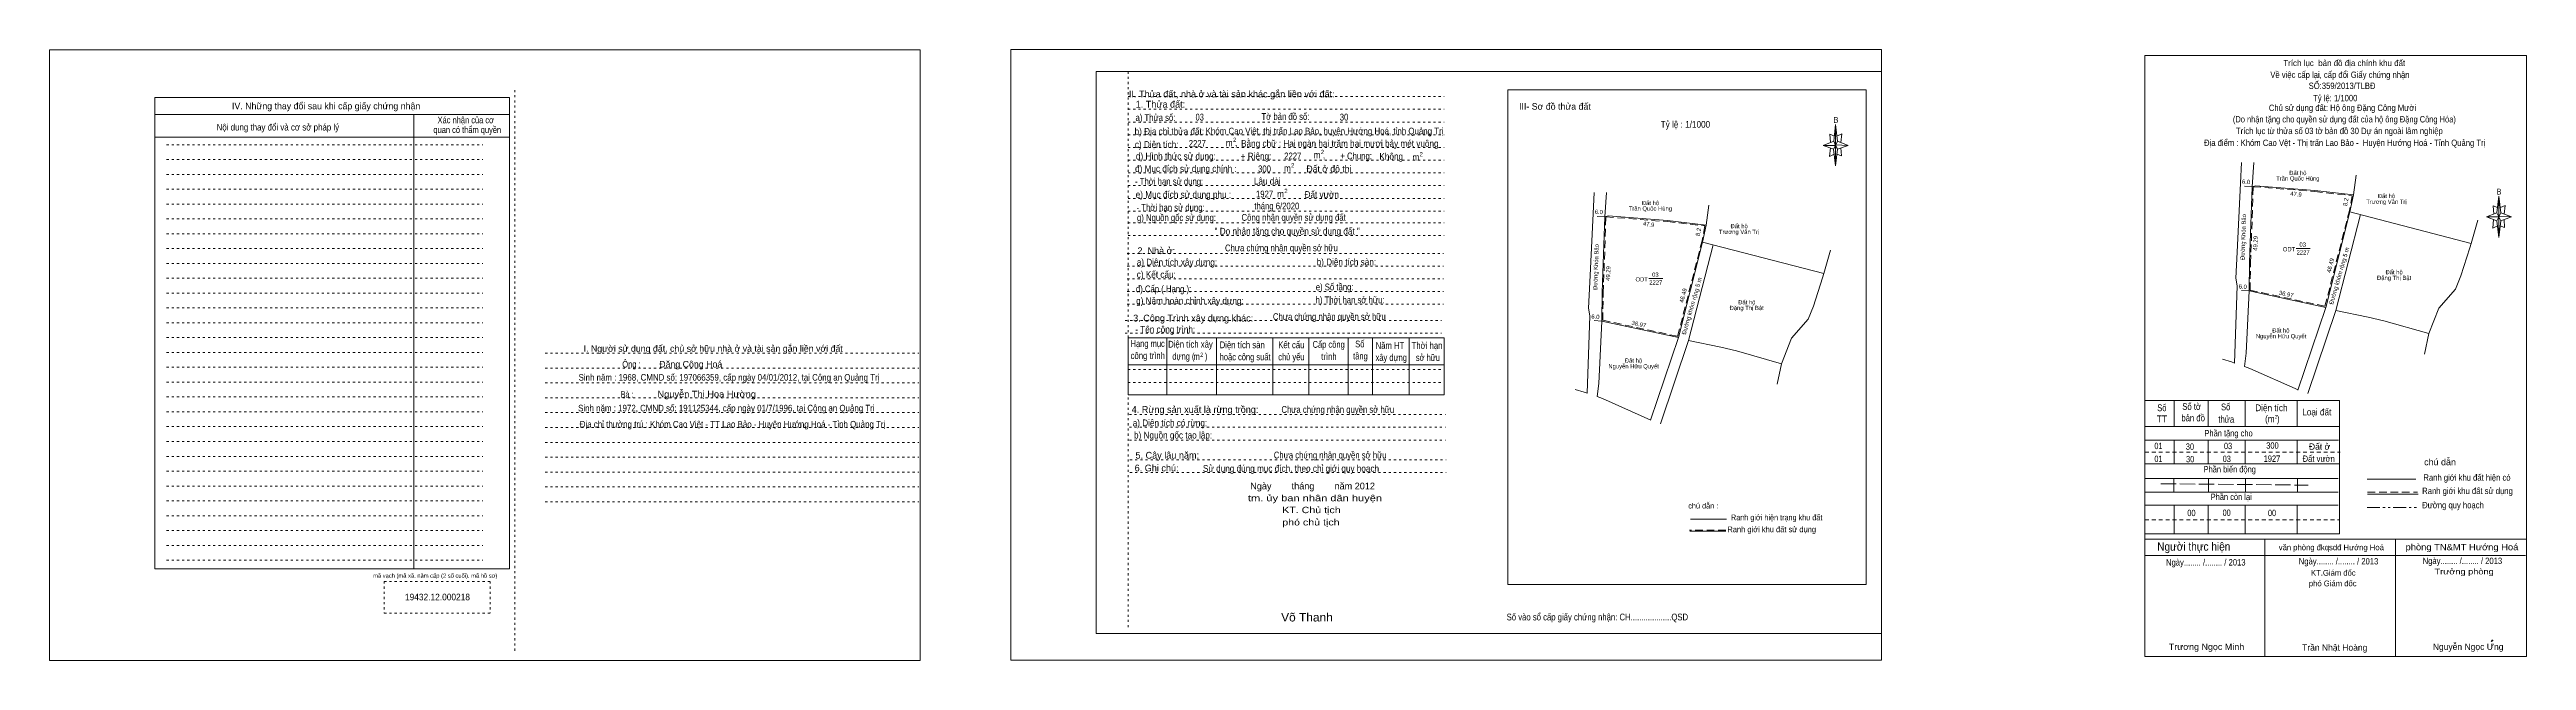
# Model space of a CAD drawing. Header units: centimetres. Extents: x -45 to 72, y -1 to 27.
import ezdxf
from ezdxf.enums import TextEntityAlignment as Align

# ---------------------------------------------------------------- set-up
doc = ezdxf.new("R2010")
doc.units = ezdxf.units.CM
doc.header["$LTSCALE"] = 0.12
for name, pattern in [('DASH_DOUBLE_DOT', [9.2, 5, -1.2, 0.3, -1.2, 0.3, -1.2]), ('DOTTED', [1.5, 0.3, -1.2]), ('LONG_DASHED', [7.5, 6, -1.5]), ('MEDIUM_DASHED', [4.5, 3, -1.5]), ('SHORT_DASHED', [2.7, 1.5, -1.2])]:
    doc.linetypes.add(name, pattern=pattern)
for name, color, linetype, lineweight in [('1', 7, 'DOTTED', 13), ('10', 7, 'Continuous', 13), ('17', 7, 'Continuous', 13), ('2', 7, 'Continuous', 13), ('30', 7, 'Continuous', 13), ('5', 7, 'Continuous', 13), ('50', 7, 'Continuous', 13)]:
    doc.layers.add(name, color=color, linetype=linetype, lineweight=lineweight)
for name, color, linetype in [('11', 7, 'Continuous'), ('25', 7, 'Continuous'), ('3', 7, 'Continuous'), ('34', 7, 'Continuous'), ('9', 7, 'Continuous')]:
    doc.layers.add(name, color=color, linetype=linetype)

msp = doc.modelspace()

# ---------------------------------------------------------------- hatches: boundary and pattern name
at = {"layer": '5'}
msp.add_hatch(color=256, dxfattribs=at).paths.add_polyline_path([(70.45, -0.49), (70.47, -0.49), (70.54, -0.45), (70.54, -0.44), (70.54, -0.43), (70.54, -0.43), (70.54, -0.42), (70.53, -0.42), (70.51, -0.42)])

# ---------------------------------------------------------------- linework, layer by layer
at = {"layer": '1', "linetype": 'Continuous'}
for p, q in [((4.69, 26.4), (41.71, 26.4)), ((4.69, 26.4), (4.69, -0.1)), ((41.71, 26.4), (41.71, -0.1)), ((4.69, -0.1), (41.71, -0.1))]:
    msp.add_line(p, q, dxfattribs=at)
at = {"layer": '1'}
for p, q in [((6.19, 26.4), (6.19, 0.12)), ((-22.73, 25.53), (-22.73, -0.97)), ((6.19, 25.22), (21.1, 25.22)), ((6.19, 24.62), (21.1, 24.62)), ((6.19, 24.02), (21.1, 24.02)), ((6.19, 23.42), (21.1, 23.42)), ((-39.14, 22.95), (-24.23, 22.95)), ((-39.14, 22.25), (-24.23, 22.25)), ((6.19, 22.82), (21.1, 22.82)), ((6.19, 22.22), (21.1, 22.22)), ((-39.14, 21.55), (-24.23, 21.55)), ((6.19, 21.62), (21.1, 21.62)), ((-39.14, 20.85), (-24.23, 20.85)), ((-39.14, 20.15), (-24.23, 20.15)), ((6.19, 21.02), (21.1, 21.02)), ((6.19, 20.42), (21.1, 20.42)), ((-39.14, 19.45), (-24.23, 19.45)), ((-39.14, 18.75), (-24.23, 18.75)), ((6.19, 19.82), (21.1, 19.82)), ((6.19, 19.27), (21.1, 19.27)), ((-39.14, 18.05), (-24.23, 18.05)), ((6.15, 17.82), (21.06, 17.82)), ((6.19, 18.66), (21.1, 18.66)), ((-39.14, 17.35), (-24.23, 17.35)), ((-39.14, 16.65), (-24.23, 16.65)), ((6.15, 17.22), (21.06, 17.22)), ((6.15, 16.62), (21.06, 16.62)), ((-39.14, 15.95), (-24.23, 15.95)), ((-39.14, 15.25), (-24.23, 15.25)), ((6.15, 16.02), (21.06, 16.02)), ((6.15, 15.42), (21.06, 15.42)), ((-39.14, 14.55), (-24.23, 14.55)), ((6.05, 14.66), (20.96, 14.66)), ((6.05, 14.06), (20.96, 14.06)), ((-39.14, 13.85), (-24.23, 13.85)), ((-39.14, 13.15), (-24.23, 13.15)), ((-21.29, 13.11), (-3.68, 13.11)), ((-39.14, 12.45), (-24.23, 12.45)), ((-39.14, 11.75), (-24.23, 11.75)), ((-21.29, 12.41), (-3.68, 12.41)), ((-21.29, 11.71), (-3.68, 11.71)), ((6.19, 12.34), (21.1, 12.34)), ((6.19, 11.74), (21.1, 11.74)), ((-39.14, 11.05), (-24.23, 11.05)), ((-21.29, 11.01), (-3.68, 11.01)), ((-39.14, 10.35), (-24.23, 10.35)), ((-39.14, 9.65), (-24.23, 9.65)), ((-21.29, 10.31), (-3.68, 10.31)), ((-21.29, 9.61), (-3.68, 9.61)), ((6.25, 10.22), (21.16, 10.22)), ((6.25, 9.62), (21.16, 9.62)), ((-39.14, 8.95), (-24.23, 8.95)), ((-39.14, 8.25), (-24.23, 8.25)), ((-21.29, 8.91), (-3.68, 8.91)), ((-21.29, 8.21), (-3.68, 8.21)), ((6.25, 9.02), (21.16, 9.02)), ((-39.14, 7.55), (-24.23, 7.55)), ((-21.29, 7.51), (-3.68, 7.51)), ((6.28, 8.09), (21.19, 8.09)), ((6.28, 7.49), (21.19, 7.49)), ((-39.14, 6.85), (-24.23, 6.85)), ((-39.14, 6.15), (-24.23, 6.15)), ((-21.29, 6.81), (-3.68, 6.81)), ((-21.29, 6.11), (-3.68, 6.11)), ((-39.14, 5.45), (-24.23, 5.45)), ((-39.14, 4.75), (-24.23, 4.75)), ((-39.14, 4.05), (-24.23, 4.05)), ((-39.14, 3.35), (-24.23, 3.35)), ((-28.88, 2.35), (-23.88, 2.35)), ((-28.88, 2.35), (-28.88, 0.85)), ((-23.88, 2.35), (-23.88, 0.85)), ((-28.88, 0.85), (-23.88, 0.85))]:
    msp.add_line(p, q, dxfattribs=at)
at = {"layer": '1', "linetype": 'Continuous'}
for points in [[(-44.66, -1.38), (-3.62, -1.38), (-3.62, 27.42), (-44.66, 27.42)], [(0.67, -1.36), (41.71, -1.36), (41.71, 27.44), (0.67, 27.44)]]:
    msp.add_lwpolyline(points, close=True, dxfattribs=at)
at = {"layer": '10'}
for p, q in [((6.19, 13.84), (21.1, 13.84)), ((6.19, 13.84), (6.19, 11.15)), ((8.02, 13.84), (8.02, 11.15)), ((10.36, 13.84), (10.36, 11.15)), ((13.02, 13.84), (13.02, 11.15)), ((14.71, 13.84), (14.71, 11.15)), ((16.57, 13.84), (16.57, 11.15)), ((17.71, 13.84), (17.71, 11.15)), ((19.44, 13.84), (19.44, 11.15)), ((21.1, 13.84), (21.1, 11.15)), ((6.19, 12.56), (21.1, 12.56)), ((6.19, 11.15), (21.1, 11.15))]:
    msp.add_line(p, q, dxfattribs=at)
at = {"layer": '10', "linetype": 'LONG_DASHED'}
msp.add_line((54.88, 6.96), (61.83, 6.89), dxfattribs=at)
at = {"layer": '17'}
for p, q in [((58.48, 17.88), (58.63, 21.13)), ((58.63, 21.13), (58.68, 22.11)), ((59.26, 22.11), (59.18, 20.97)), ((63.96, 20.58), (64.09, 21.51)), ((28.11, 19.71), (28.16, 20.69)), ((28.74, 20.69), (28.66, 19.55)), ((33.44, 19.16), (33.57, 20.09)), ((59.08, 17.88), (59.18, 20.97)), ((27.96, 16.46), (28.11, 19.71)), ((28.56, 16.46), (28.66, 19.55)), ((62.66, 15.27), (63.8, 19.78)), ((63.14, 15.13), (64.29, 19.65)), ((69.51, 18.29), (69.82, 19.39)), ((32.14, 13.85), (33.28, 18.36)), ((32.62, 13.71), (33.77, 18.23)), ((38.99, 16.87), (39.3, 17.97)), ((58.48, 17.88), (58.42, 16.66)), ((61.27, 18.06), (61.93, 18.06)), ((27.96, 16.46), (27.9, 15.24)), ((30.75, 16.64), (31.41, 16.64)), ((58.42, 16.66), (58.48, 16.29)), ((27.9, 15.24), (27.96, 14.87)), ((58.36, 12.65), (58.48, 16.29)), ((27.84, 11.23), (27.96, 14.87)), ((63.14, 15.13), (61.82, 11.21)), ((65.4, 14.64), (67.52, 14.04)), ((67.52, 14.04), (67.31, 13.07)), ((32.62, 13.71), (31.3, 9.79)), ((34.88, 13.22), (37, 12.62)), ((37, 12.62), (36.79, 11.65))]:
    msp.add_line(p, q, dxfattribs=at)
at = {"layer": '17', "linetype": 'MEDIUM_DASHED'}
for p, q in [((59.18, 20.97), (58.62, 21)), ((59.13, 17.88), (59.24, 20.97)), ((63.9, 20.54), (63.76, 19.78)), ((28.66, 19.55), (28.1, 19.58)), ((28.61, 16.46), (28.72, 19.55)), ((33.38, 19.12), (33.24, 18.36)), ((62.62, 15.33), (63.76, 19.79)), ((32.1, 13.91), (33.24, 18.37)), ((59.04, 16.05), (58.47, 16.09)), ((59.09, 16.09), (62.62, 15.33)), ((28.52, 14.63), (27.95, 14.67)), ((28.57, 14.67), (32.1, 13.91))]:
    msp.add_line(p, q, dxfattribs=at)
at = {"layer": '17', "linetype": 'SHORT_DASHED'}
for p, q in [((54.14, 8.45), (63.34, 8.45)), ((54.14, 5.25), (63.29, 5.25))]:
    msp.add_line(p, q, dxfattribs=at)
at = {"layer": '17', "linetype": 'DASH_DOUBLE_DOT'}
msp.add_line((64.61, 5.84), (66.99, 5.84), dxfattribs=at)
at = {"layer": '17'}
for points in [[(59.18, 20.97), (59.34, 21.01), (62.15, 20.79), (63.96, 20.58)], [(63.96, 20.58), (63.8, 19.78), (69.51, 18.29)], [(28.66, 19.55), (28.82, 19.59), (31.63, 19.37), (33.44, 19.16)], [(33.44, 19.16), (33.28, 18.36), (38.99, 16.87)], [(59.04, 16.05), (59.06, 17.38), (59.08, 17.88)], [(69.02, 16.76), (69.45, 18.09), (69.51, 18.29)], [(28.52, 14.63), (28.54, 15.96), (28.56, 16.46)], [(38.5, 15.34), (38.93, 16.67), (38.99, 16.87)], [(69.02, 16.76), (68.78, 16.14), (67.99, 15.24), (67.52, 14.04)], [(38.5, 15.34), (38.26, 14.72), (37.47, 13.82), (37, 12.62)], [(59.04, 16.05), (58.9, 13.11), (58.83, 12.49)], [(59.04, 16.05), (62.66, 15.27), (61.34, 11.37)], [(28.52, 14.63), (28.38, 11.69), (28.31, 11.07)], [(28.52, 14.63), (32.14, 13.85), (30.82, 9.95)], [(65.4, 14.64), (64.66, 14.82), (63.14, 15.13)], [(34.88, 13.22), (34.14, 13.4), (32.62, 13.71)], [(58.36, 12.65), (58.22, 12.7), (57.79, 12.83)], [(61.35, 11.38), (59.07, 12.4), (58.83, 12.49)], [(27.84, 11.23), (27.7, 11.28), (27.27, 11.41)], [(30.83, 9.96), (28.55, 10.98), (28.31, 11.07)]]:
    msp.add_lwpolyline(points, dxfattribs=at)
at = {"layer": '17', "linetype": 'MEDIUM_DASHED'}
for points in [[(59.24, 20.97), (62.14, 20.74), (63.9, 20.54)], [(28.72, 19.55), (31.62, 19.32), (33.38, 19.12)], [(59.09, 16.09), (59.11, 17.38), (59.13, 17.88)], [(28.57, 14.67), (28.59, 15.96), (28.61, 16.46)]]:
    msp.add_lwpolyline(points, dxfattribs=at)
at = {"layer": '2'}
for p, q in [((-39.69, 25.18), (-22.98, 25.18)), ((-39.69, 25.18), (-39.69, 2.95)), ((-22.98, 25.18), (-22.98, 2.95)), ((-39.69, 24.38), (-22.98, 24.38)), ((-27.48, 24.38), (-27.48, 2.95)), ((-39.69, 23.3), (-22.98, 23.3)), ((-39.69, 2.95), (-22.98, 2.95))]:
    msp.add_line(p, q, dxfattribs=at)
msp.add_lwpolyline([(24.1, 25.54), (40.99, 25.54), (40.99, 2.2), (24.1, 2.2)], close=True, dxfattribs=at)
at = {"layer": '30'}
for p, q in [((39.46, 23.12), (39.55, 23.9)), ((39.46, 22.74), (38.96, 22.92)), ((39.64, 22.74), (39.55, 21.96)), ((39.82, 22.42), (39.61, 22.5)), ((39.64, 23.12), (40.14, 22.92)), ((39.8, 22.8), (39.82, 22.42))]:
    msp.add_line(p, q, dxfattribs=at)
for points in [[(39.49, 23.36), (39.28, 23.44), (39.31, 23.06)], [(39.61, 23.36), (39.84, 23.46), (39.8, 23.06)], [(39.55, 22.92), (39.46, 23.12), (38.96, 22.92)], [(39.3, 22.8), (39.26, 22.4), (39.48, 22.5)], [(39.55, 22.92), (39.64, 22.74), (40.14, 22.92)]]:
    msp.add_lwpolyline(points, dxfattribs=at)
for points in [[(39.55, 23.9), (39.64, 23.12), (39.55, 22.92)], [(39.55, 22.92), (38.96, 22.92), (39.46, 23.12), (39.64, 22.74), (40.14, 22.92), (39.55, 22.94)], [(39.55, 22.92), (39.55, 21.96), (39.45, 22.74)]]:
    msp.add_lwpolyline(points, close=True, dxfattribs=at)
at = {"layer": '5'}
for p, q in [((70.73, 19.74), (70.82, 20.52)), ((70.73, 19.36), (70.23, 19.54)), ((70.91, 19.36), (70.82, 18.58)), ((71.09, 19.04), (70.88, 19.12)), ((70.91, 19.74), (71.41, 19.54)), ((71.07, 19.42), (71.09, 19.04)), ((54.12, 10.88), (63.3, 10.88)), ((55.51, 10.88), (55.51, 9.65)), ((57.12, 10.88), (57.12, 9.65)), ((58.86, 10.88), (58.86, 9.65)), ((61.31, 10.88), (61.31, 9.65)), ((63.3, 10.88), (63.3, 4.6)), ((54.12, 9.65), (63.3, 9.65)), ((54.16, 9.02), (63.26, 9.02)), ((55.51, 9.02), (55.51, 7.89)), ((57.12, 9.02), (57.12, 7.89)), ((58.86, 9.02), (58.86, 7.89)), ((61.31, 9.02), (61.31, 7.89)), ((54.12, 7.89), (63.27, 7.89)), ((54.12, 7.21), (63.25, 7.21)), ((55.49, 7.21), (55.49, 6.56)), ((57.13, 7.21), (57.13, 6.56)), ((58.88, 7.21), (58.88, 6.56)), ((61.33, 7.21), (61.33, 6.56)), ((64.61, 7.17), (66.91, 7.17)), ((54.12, 6.56), (63.25, 6.56)), ((54.12, 5.95), (63.25, 5.95)), ((55.51, 5.95), (55.51, 4.6)), ((57.12, 5.95), (57.12, 4.6)), ((58.86, 5.95), (58.86, 4.6)), ((61.31, 5.95), (61.31, 4.6)), ((64.63, 6.46), (67.01, 6.46)), ((54.12, 4.35), (72.12, 4.35)), ((54.12, 3.58), (72.08, 3.58)), ((54.14, 4.6), (63.3, 4.6)), ((59.79, 4.35), (59.79, -1.19)), ((60.06, -1.19), (60.06, -1.2))]:
    msp.add_line(p, q, dxfattribs=at)
at = {"layer": '5', "linetype": 'MEDIUM_DASHED'}
msp.add_line((64.63, 6.56), (66.99, 6.56), dxfattribs=at)
at = {"layer": '5'}
for points in [[(54.12, 27.16), (72.12, 27.16), (72.12, -1.19), (54.12, -1.19)], [(70.82, 20.52), (70.91, 19.74), (70.82, 19.54)], [(70.82, 19.54), (70.23, 19.54), (70.73, 19.74), (70.91, 19.36), (71.41, 19.54), (70.82, 19.56)], [(70.82, 19.54), (70.82, 18.58), (70.72, 19.36)], [(70.45, -0.49), (70.47, -0.49), (70.54, -0.45), (70.54, -0.44), (70.54, -0.43), (70.54, -0.43), (70.54, -0.42), (70.53, -0.42), (70.51, -0.42)]]:
    msp.add_lwpolyline(points, close=True, dxfattribs=at)
for points in [[(70.76, 19.98), (70.55, 20.06), (70.58, 19.68)], [(70.89, 19.98), (71.11, 20.08), (71.07, 19.68)], [(70.82, 19.54), (70.73, 19.74), (70.23, 19.54)], [(70.57, 19.42), (70.53, 19.02), (70.75, 19.12)], [(70.82, 19.54), (70.91, 19.36), (71.41, 19.54)], [(65.94, 4.35), (65.94, -1.19), (65.94, -1.2)]]:
    msp.add_lwpolyline(points, dxfattribs=at)
at = {"layer": '50', "linetype": 'MEDIUM_DASHED'}
msp.add_line((34.37, 4.76), (32.66, 4.76), dxfattribs=at)
at = {"layer": '50'}
for p, q in [((34.38, 4.72), (32.68, 4.72)), ((34.41, 5.29), (32.71, 5.29))]:
    msp.add_line(p, q, dxfattribs=at)

# ---------------------------------------------------------------- texts
at = {"layer": '1', "width": 0.85}
msp.add_text('mã vạch (mã xã. năm cấp (2 số cuối). mã hồ sơ)', height=0.2, dxfattribs=at).set_placement((-26.475, 2.52), align=Align.CENTER)
at = {"layer": '10'}
for s, p in [('IV. Những thay đổi sau khi cấp giấy chứng nhận', (-31.62, 24.62)), ('III- Sơ đồ thửa đất', (26.315, 24.6)), ('I. Người sử dụng đất, chủ sở hữu nhà ở và tài sản gắn liền với đất', (-13.37, 13.18))]:
    msp.add_text(s, height=0.31, dxfattribs=at).set_placement(p, align=Align.CENTER)
for s, width, p in [('Nội dung thay đổi và cơ sở pháp lý', 0.9, (-33.895, 23.62)), ('Xác nhận của cơ', 0.85, (-25.035, 23.96)), ('  Khóm Cao Việt, thị trấn Lao Bảo, huyện Hướng Hoá, tỉnh Quảng Trị', 0.9, (15.35, 23.44)), ('Sinh năm : 1968, CMND số: 197066359, cấp ngày 04/01/2012, tại Công an Quảng Trị', 0.9, (-12.625, 11.82)), ('Ông :', 0.85, (-17.225, 12.44)), ('Sinh năm : 1972, CMND số: 191125344, cấp ngày 01/7/1996, tại Công an Quảng Trị', 0.9, (-12.75, 10.37)), ('Bà :', 0.8, (-17.43, 11.02)), ('Địa chỉ thường trú : Khóm Cao Việt - TT Lao Bảo - Huyện Hướng Hoá - Tỉnh Quảng Trị', 0.9, (-12.46, 9.61))]:
    msp.add_text(s, height=0.31, dxfattribs=dict(at, width=width)).set_placement(p, align=Align.CENTER)
at = {"layer": '11', "width": 0.8}
msp.add_text('03', height=0.32, dxfattribs=at).set_placement((9.37, 24.09))
at = {"layer": '11'}
msp.add_text('Đặng Công Hoá', height=0.31, dxfattribs=at).set_placement((-14.43, 12.44), align=Align.CENTER)
at = {"layer": '11', "width": 1.05}
msp.add_text('Nguyễn Thị Hoa Hường', height=0.31, dxfattribs=at).set_placement((-13.675, 11.03), align=Align.CENTER)
at = {"layer": '17'}
for s, height, rotation, p in [('6.0', 0.1999, 356.961, (58.8947, 21.1002)), ('6.0', 0.2, 356.961, (28.3797, 19.6799)), ('47.9', 0.2, 353.472, (61.2436, 20.5198)), ('8.2', 0.2, 79.17, (63.6966, 20.2312)), ('47.9', 0.2, 353.472, (30.7236, 19.0998)), ('8.2', 0.2, 79.17, (33.1775, 18.8162)), ('Đường Khóa Bảo', 0.2, 87.998, (58.8647, 18.5915)), ('Đường Khóa Bảo', 0.2, 87.998, (28.3448, 17.1765)), ('49.29', 0.2, 87.998, (59.4416, 18.2915)), ('46.49', 0.2, 75.731, (62.9766, 17.2304)), ('Đường khóm rộng 5 m', 0.2, 73.964, (63.3843, 16.7374)), ('49.29', 0.2, 87.998, (28.9216, 16.8715)), ('Đường khóm rộng 5 m', 0.2, 73.964, (32.8643, 15.3174)), ('6.0', 0.2, 356.007, (58.738, 16.1569)), ('46.49', 0.2, 75.731, (32.4566, 15.8104)), ('36.97', 0.2, 347.885, (60.774, 15.8062)), ('6.0', 0.2, 356.007, (28.218, 14.7369)), ('36.97', 0.2, 347.885, (30.254, 14.3862))]:
    msp.add_text(s, height=height, rotation=rotation, dxfattribs=at).set_placement(p, align=Align.CENTER)
for s, p in [('Trần Quốc Hùng', (61.34, 21.26)), ('Đất hộ', (61.34, 21.52)), ('Trần Quốc Hùng', (30.815, 19.84)), ('Đất hộ', (30.82, 20.1)), ('Trương Văn Trị', (65.52, 20.16)), ('Đất hộ', (65.52, 20.43)), ('Trương Văn Trị', (34.995, 18.74)), ('Đất hộ', (35, 19.01)), ('ODT', (60.925, 17.92)), ('2227', (61.59, 17.77)), ('ODT', (30.405, 16.5)), ('2227', (31.07, 16.35)), ('Đặng Thị Bật', (65.88, 16.57)), ('Đất hộ', (65.88, 16.84)), ('Đặng Thị Bật', (35.355, 15.15)), ('Đất hộ', (35.36, 15.42)), ('Nguyễn Hữu Quyết', (60.55, 13.82)), ('Đất hộ', (60.54, 14.09)), ('Đất hộ', (30.02, 12.67)), ('Nguyễn Hữu Quyết', (30.025, 12.4))]:
    msp.add_text(s, height=0.2, dxfattribs=at).set_placement(p, align=Align.CENTER)
at = {"layer": '17', "width": 0.95}
for p in [(61.57, 18.14), (31.05, 16.72)]:
    msp.add_text('03', height=0.2, dxfattribs=at).set_placement(p, align=Align.CENTER)
at = {"layer": '2'}
for s, p in [('II. Thửa đất, nhà ở và tài sản khác gắn liền với đất:', (6.23, 25.18)), ('1. Thửa đất:', (6.55, 24.7)), (',', (11.23, 22.89)), (',', (15.37, 22.3)), ('2. Nhà ở:', (6.63, 17.79)), ('3. Công Trình xây dựng khác:', (6.43, 14.61)), ('4. Rừng sản xuất là rừng trồng:', (6.36, 10.3)), ('5. Cây lâu năm:', (6.54, 8.14)), ('6. Ghi chú:', (6.5, 7.54))]:
    msp.add_text(s, height=0.32, dxfattribs=at).set_placement(p)
for s, height, width, p in [('quan có thẩm quyền', 0.31, 0.85, (-24.965, 23.5)), ('b) Địa chỉ thửa đất:', 0.32, 0.9, (8.135, 23.42))]:
    msp.add_text(s, height=height, dxfattribs=dict(at, width=width)).set_placement(p, align=Align.CENTER)
for s, height, width, p in [('a) Thửa số:', 0.32, 0.85, (6.54, 24.07)), ('Tờ bản đồ số:', 0.32, 0.85, (12.48, 24.12)), ('c) Diện tích:', 0.32, 0.9, (6.51, 22.8)), ('d) Hình thức sử dụng:', 0.32, 0.9, (6.56, 22.25)), ('m', 0.32, 0.9, (10.8, 22.88)), ('2', 0.2, 0.8, (11.14, 23.08)), ('+ Riêng:', 0.32, 0.9, (11.5, 22.25)), ('m', 0.32, 0.9, (14.94, 22.31)), ('2', 0.2, 0.8, (15.28, 22.51)), ('+ Chung:', 0.32, 0.85, (16.2, 22.26)), ('Không', 0.32, 0.9, (18.04, 22.24)), ('m', 0.32, 0.9, (19.6, 22.2)), ('2', 0.2, 0.8, (19.94, 22.4)), ('đ) Mục đích sử dụng chính : ', 0.32, 0.9, (6.52, 21.66)), ('- Thời hạn sử dụng: ', 0.32, 0.85, (6.52, 21.06)), ('Lâu dài', 0.32, 0.9, (12.12, 21.07)), ('300', 0.32, 0.85, (12.32, 21.65)), ('m', 0.32, 0.9, (13.54, 21.68)), ('2', 0.2, 0.8, (13.88, 21.88)), ('Đất ở đô thị', 0.32, 0.95, (14.6, 21.65)), ('e) Mục đích sử dụng phụ : ', 0.32, 0.9, (6.55, 20.44)), ('- Thời hạn sử dụng: ', 0.32, 0.85, (6.59, 19.83)), ('1927', 0.32, 0.85, (12.22, 20.46)), ('m', 0.32, 0.9, (13.22, 20.47)), ('2', 0.2, 0.8, (13.56, 20.67)), ('Đất vườn', 0.32, 0.9, (14.51, 20.44)), ('g) Nguồn gốc sử dụng: ', 0.32, 0.85, (6.61, 19.35)), ('a) Diện tích xây dựng:', 0.32, 0.9, (6.6, 17.25)), ('b) Diện tích sàn:', 0.32, 0.9, (15.08, 17.26)), ('c) Kết cấu:', 0.32, 0.9, (6.6, 16.67)), ('e) Số tầng:', 0.32, 0.85, (15.04, 16.08)), ('đ) Cấp ( Hạng ):', 0.32, 0.85, (6.56, 15.99)), ('g) Năm hoàn chỉnh xây dựng:', 0.32, 0.9, (6.57, 15.43)), ('h) Thời hạn sở hữu:', 0.32, 0.85, (15.03, 15.47)), ('- Tên công trình:', 0.32, 0.9, (6.53, 14.08)), ('công trình', 0.32, 0.85, (6.31, 12.84)), ('Hạng mục', 0.32, 0.8, (6.31, 13.41)), ('Diện tích xây', 0.32, 0.85, (8.08, 13.38)), ('  dựng (     )', 0.32, 0.8, (8.08, 12.81)), ('m', 0.32, 0.85, (9.27, 12.8)), ('2', 0.2014, 0.75, (9.59, 12.94)), ('hoặc công suất', 0.32, 0.8, (10.51, 12.78)), ('Diện tích sàn', 0.32, 0.85, (10.51, 13.35)), ('chủ yếu', 0.32, 0.8, (13.27, 12.78)), ('Kết cấu', 0.32, 0.85, (13.27, 13.35)), ('Cấp công', 0.32, 0.8, (14.89, 13.37)), ('    trình', 0.32, 0.85, (14.89, 12.8)), ('tầng', 0.32, 0.8, (16.8, 12.82)), (' Số', 0.32, 0.8, (16.8, 13.39)), ('xây dựng', 0.32, 0.8, (17.86, 12.75)), ('Năm HT', 0.32, 0.85, (17.86, 13.32)), ('Thời hạn', 0.32, 0.85, (19.56, 13.32)), ('  sở hữu', 0.32, 0.8, (19.56, 12.75)), ('a) Diện tích có rừng:', 0.32, 0.9, (6.41, 9.67)), ('b) Nguồn gốc tạo lập:', 0.32, 0.9, (6.47, 9.09)), ('Số vào sổ cấp giấy chứng nhận: CH...................QSD', 0.32, 0.85, (24.04, 0.51))]:
    msp.add_text(s, height=height, dxfattribs=dict(at, width=width)).set_placement(p)
at = {"layer": '25', "width": 0.85}
for s, p in [('2227', (9.05, 22.85)), ('2227', (13.55, 22.26)), ('tháng 6/2020', (12.14, 19.9))]:
    msp.add_text(s, height=0.32, dxfattribs=at).set_placement(p)
at = {"layer": '25'}
for s, height, width, p in [('Bằng chữ : Hai ngàn hai trăm hai mươi bảy mét vuông', 0.32, 0.9, (16.175, 22.85)), ('19432.12.000218', 0.31, 0.95, (-26.37, 1.46))]:
    msp.add_text(s, height=height, dxfattribs=dict(at, width=width)).set_placement(p, align=Align.CENTER)
at = {"layer": '3', "width": 0.85}
msp.add_text('30', height=0.32, dxfattribs=at).set_placement((16.17, 24.09))
at = {"layer": '30', "width": 0.8}
msp.add_text('B', height=0.2756, dxfattribs=at).set_placement((39.565, 23.98), align=Align.CENTER)
at = {"layer": '34', "width": 0.9}
msp.add_text('SỐ:359/2013/TLBĐ', height=0.3, dxfattribs=at).set_placement((61.85, 25.58))
at = {"layer": '5'}
for s, height, p in [('Trích lục  bản đồ địa chính khu đất', 0.28, (63.53, 26.66)), ('Đất ở', 0.3, (62.365, 8.56)), ('văn phòng đkqsdđ Hướng Hoá ', 0.27, (62.97, 3.82)), ('phó Giám đốc', 0.27, (62.985, 2.12)), ('KT.Giám đốc', 0.27, (63.015, 2.62)), ('Trần Nhật Hoàng', 0.3, (63.08, -0.92)), ('Nguyễn Ngọc Ưng', 0.3, (69.37, -0.88))]:
    msp.add_text(s, height=height, dxfattribs=at).set_placement(p, align=Align.CENTER)
for s, height, width, p in [('Về việc cấp lại, cấp đổi Giấy chứng nhận', 0.3, 0.9, (63.325, 26.1)), ('Chủ sử dụng đất: Hộ ông Đặng Công Mười', 0.3, 0.9, (63.445, 24.54)), ('Tỷ lệ: 1/1000', 0.3, 0.9, (63.105, 25)), ('Trích lục từ thửa số 03 tờ bản đồ 30 Dự án ngoài lâm nghiệp', 0.3, 0.9, (63.3, 23.45)), ('(Do nhận tặng cho quyền sử dụng đất của hộ ông Đặng Công Hóa)', 0.3, 0.85, (63.535, 24)), ('Địa điểm : Khóm Cao Vệt - Thị trấn Lao Bảo -  Huyện Hướng Hoá - Tỉnh Quảng Trị ', 0.3, 0.9, (63.6, 22.89)), ('B', 0.2756, 0.75, (70.83, 20.6)), ('Số', 0.32, 0.8, (54.93, 10.38)), ('Số tờ', 0.32, 0.85, (56.335, 10.44)), ('Số', 0.32, 0.8, (57.94, 10.42)), ('Diện tích', 0.32, 0.9, (60.095, 10.38)), ('Loại đất', 0.32, 0.9, (62.235, 10.18)), ('TT', 0.32, 0.95, (54.935, 9.86)), ('bản đồ', 0.32, 0.85, (56.405, 9.9)), ('Phần tặng cho ', 0.3, 0.85, (58.125, 9.19)), ('thửa', 0.32, 0.85, (57.965, 9.84)), ('(m )', 0.32, 0.9, (60.14, 9.86)), ('2', 0.177, 0.75, (60.31, 10.02)), ('01', 0.3, 0.75, (54.77, 8.59)), ('01', 0.3, 0.75, (54.77, 7.98)), ('30', 0.3, 0.8, (56.255, 8.56)), ('30', 0.3, 0.8, (56.265, 7.97)), ('03', 0.3, 0.8, (57.99, 7.98)), ('03', 0.3, 0.8, (58.05, 8.59)), ('1927', 0.3, 0.85, (60.12, 7.99)), ('300', 0.3, 0.85, (60.145, 8.61)), ('Đất vườn', 0.3, 0.9, (62.325, 7.99)), ('chú dẫn', 0.3, 1.05, (68.045, 7.83)), ('Phần biến động', 0.3, 0.85, (58.13, 7.49)), ('Ranh giới khu đất hiện có ', 0.3, 0.9, (69.365, 7.1)), ('Phần còn lại', 0.3, 0.85, (58.2, 6.19)), ('Đường quy hoạch ', 0.3, 0.9, (68.705, 5.8)), ('Ranh giới khu đất sử dụng', 0.3, 0.9, (69.34, 6.47)), ('00', 0.3, 0.8, (56.325, 5.43)), ('00', 0.3, 0.8, (57.985, 5.44)), ('00', 0.3, 0.8, (60.125, 5.43)), ('Người thực hiện', 0.3937, 0.9, (56.435, 3.8)), ('phòng TN&MT Hướng Hoá ', 0.3, 1.1, (69.14, 3.82)), ('Ngày........ /........ / 2013', 0.3, 0.9, (57, 3.1)), ('Ngày........ /........ / 2013', 0.3, 0.9, (63.26, 3.15)), ('Ngày........ /........ / 2013', 0.3, 0.9, (69.1, 3.17)), ('Trưởng phòng', 0.27, 1.2, (69.18, 2.68)), ('Trương Ngọc Minh', 0.3, 1.05, (57.035, -0.88))]:
    msp.add_text(s, height=height, dxfattribs=dict(at, width=width)).set_placement(p, align=Align.CENTER)
at = {"layer": '50', "width": 0.9}
msp.add_text('Tỷ lệ : 1/1000', height=0.32, dxfattribs=at).set_placement((31.3, 23.75))
at = {"layer": '50'}
for s, height, p in [('Ngày        tháng        năm 2012', 0.32, (14.89, 6.69)), ('chú dẫn :', 0.25, (33.31, 5.79))]:
    msp.add_text(s, height=height, dxfattribs=at).set_placement(p, align=Align.CENTER)
for s, height, width, p in [('tm. ủy ban nhân dân huyện ', 0.3, 1.3, (15.075, 6.13)), ('KT. Chủ tịch', 0.3, 1.25, (14.835, 5.57)), ('phó chủ tịch', 0.3, 1.25, (14.81, 4.99)), ('Ranh giới khu đất sử dụng', 0.27, 0.9, (36.535, 4.67)), ('Ranh giới hiện trạng khu đất', 0.275, 0.9, (36.77, 5.23)), ('Võ Thanh', 0.4, 1.05, (14.625, 0.46))]:
    msp.add_text(s, height=height, dxfattribs=dict(at, width=width)).set_placement(p, align=Align.CENTER)
at = {"layer": '9'}
for s, width, p in [('" Do nhận tặng cho quyền sử dụng đất "', 0.9, (10.27, 18.71)), ('Công nhận quyền sử dụng đất ', 0.85, (11.54, 19.36)), ('Chưa chứng nhận quyền sở hữu', 0.85, (10.76, 17.92)), ('Chưa chứng nhận quyền sở hữu', 0.85, (13.02, 14.68)), ('Chưa chứng nhận quyền sở hữu', 0.85, (13.42, 10.3)), ('Chưa chứng nhận quyền sở hữu', 0.85, (13.06, 8.15)), ('Sử dụng đúng mục đích, theo chỉ giới quy hoạch', 0.9, (9.72, 7.52))]:
    msp.add_text(s, height=0.32, dxfattribs=dict(at, width=width)).set_placement(p)

doc.saveas('drawing.dxf')
